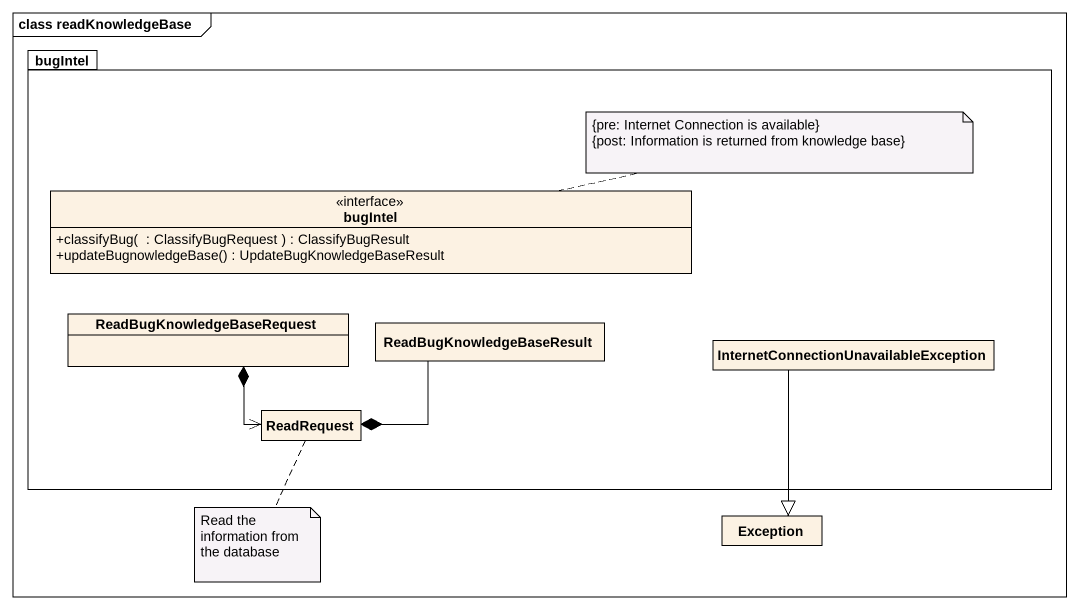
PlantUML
@startuml
mainframe class readKnowledgeBase
hide circle
hide empty members
skinparam classAttributeIconSize 0
package bugIntel {
  interface "bugIntel" as bugIntel_2 {
    +classifyBug(  : ClassifyBugRequest ) : ClassifyBugResult
    +updateBugnowledgeBase() : UpdateBugKnowledgeBaseResult
  }
  class ReadBugKnowledgeBaseRequest
  class ReadBugKnowledgeBaseResult
  class "InternetConnectionUnavailableException" as InternetConnectionUnavailabl
  class ReadRequest
}
class "Exception" as Exception_
ReadBugKnowledgeBaseRequest *--> ReadRequest
InternetConnectionUnavailabl --|> Exception_
ReadRequest *-right- ReadBugKnowledgeBaseResult
note right of bugIntel_2
  {pre: Internet Connection is available}
  {post: Information is returned from knowledge base}
end note
note bottom of ReadRequest : Read the information from the database
@enduml
